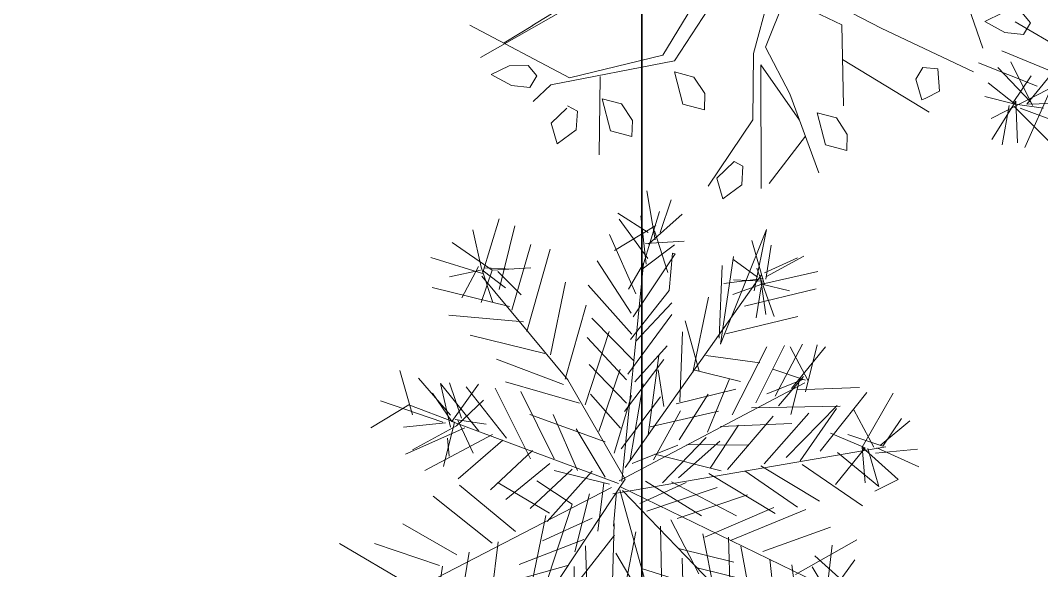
# Model space of a CAD drawing. Header units: millimetres. Extents: x -176651 to 388869, y -469666 to 486614.
# Drawn here: x 247577 to 252088, y 148905 to 151332 of the extents above; entities that cross this region are included whole.
import ezdxf

# ---------------------------------------------------------------- set-up
doc = ezdxf.new("R2010")
doc.units = ezdxf.units.MM
doc.layers.add('A- FURNITURE', color=252, linetype='Continuous', lineweight=0)
for name, color, linetype in [('ad-Plot Boundary', 8, 'Continuous'), ('ad-Road', 8, 'Continuous'), ('ad-Road Hatch', 8, 'Continuous')]:
    doc.layers.add(name, color=color, linetype=linetype)

# ---------------------------------------------------------------- blocks, each defined once
blk = doc.blocks.new('A$C4fb60e89')
at = {"layer": 'ad-Road Hatch', "ltscale": 5, "transparency": 33554687}
h = blk.add_hatch(dxfattribs=at)
h.set_pattern_fill('AR-HBONE', color=256, scale=15)
h.set_pattern_definition([(45, (-193247.7, -428758.8), (0, 2155.2615), [4572, -1524]), (135, (-192170.1, -427681.1), (2e-13, 2155.2615), [4572, -1524])])
h.paths.add_polyline_path([(175594.5, -250241), (169177.9, -249341.1), (167473.5, -249057.1), (167473.5, -138693.9), (101313.5, -138693.9), (101313.5, -199953.9), (101307.7, -237994.6), (101040.4, -268291), (101007.7, -280967.7), (101066.4, -293683.6), (101242.5, -311127.2), (100909.9, -319343.6), (100949.1, -333937.5), (100668.7, -366959.6), (100727.3, -390982.9), (100668.7, -404585.6), (100538.2, -420418.5), (100466.5, -428758.8), (92426.2, -427265.5), (92163.5, -427209.5), (92163.5, -321453.9), (24803.5, -321453.9), (24803.5, -412960.5), (15653.5, -411028.6), (15653.5, -321452.2), (-19535.1, -321452.2), (-34427.5, -319476.7), (-65207.4, -315394.6), (-171770.1, -301268.1), (-185853.9, -298333.1), (-193247.7, -296831.5), (-193244, -292907.6), (-191913.8, -285219.4), (-191838.8, -284678.8), (-183397.4, -286393.2), (-169722.9, -289242.8), (-53141.2, -304697.5), (-18730.1, -309262.2), (15653.3, -309262.2), (15653.5, 703.4), (24803.5, 1114.6), (24803.5, -129543.9), (92163.5, -129543.9), (92163.5, 15133.3), (101313.5, 17712.8), (101313.5, -129543.9), (167473.5, -129543.9), (167473.5, 35551.6), (175738, 37855), (175848.8, 28595.3), (175835.8, 25947.4), (175777.1, 14040.5), (175855.3, 2315.8), (175659.7, -18036.1), (175731.4, -34038.6), (175718.4, -46839.2), (175672.7, -63402.4), (175816.2, -82071.9), (175542.3, -106356), (175490.2, -124640.8), (175574.9, -145018.8), (175731.4, -168892), (175796.6, -181268.8), (175796.6, -192667.4), (175744.5, -208200.3), (175829.2, -223276.8), (175887.9, -234871.1)])
h.paths.add_polyline_path([(24803.5, -309263.9), (92163.5, -309263.9), (92163.5, -138693.9), (24803.5, -138693.9)], flags=16)
blk = doc.blocks.new('zw$A88E')
at = {"layer": 'ad-Plot Boundary'}
for points in [[(-117254.5, -347118.9), (-83574.5, -347118.9), (-83574.5, -307368.9), (-117254.5, -307368.9)], [(-150934.5, -347118.9), (-117254.5, -347118.9), (-117254.5, -314068.9), (-150934.5, -314068.9)]]:
    blk.add_lwpolyline(points, close=True, dxfattribs=at)
blk = doc.blocks.new('etgetg')
at = {"color": 4, "transparency": 33554546}
for p, q in [((260795.2822, 1945747.4578, 129.9135), (260795.0345, 1945747.7112, 129.9135)), ((260796.2591, 1945747.6338, 129.9135), (260794.8201, 1945747.3265, 129.9135)), ((260795.1466, 1945747.447, 129.9135), (260794.9451, 1945747.6025, 129.9135)), ((260795.0548, 1945747.4117, 129.9135), (260794.8314, 1945747.5794, 129.9135)), ((260795.0071, 1945747.3519, 129.9135), (260794.9083, 1945747.5366, 129.9135)), ((260795.012, 1945747.3348, 129.9135), (260794.9707, 1945747.545, 129.9135)), ((260794.9399, 1945747.3605, 129.9135), (260794.8496, 1945747.4829, 129.9135)), ((260794.9289, 1945747.3666, 129.9135), (260795.0403, 1945747.4631, 129.9135)), ((260794.99, 1945747.347, 129.9135), (260795.1821, 1945747.4849, 129.9135)), ((260794.9289, 1945747.3666, 129.9135), (260794.819, 1945747.4279, 129.9135)), ((260794.946, 1945747.3715, 129.9135), (260794.7992, 1945747.2373, 129.9135)), ((260794.946, 1945747.3715, 129.9135), (260794.9042, 1945747.1931, 129.9135)), ((260795.1159, 1945747.3921, 129.9135), (260794.9311, 1945747.1637, 129.9135)), ((260794.9118, 1945747.3618, 129.9135), (260794.837, 1945747.2018, 129.9135)), ((260794.9338, 1945747.3495, 129.9135), (260795.0435, 1945747.1587, 129.9135)), ((260795.0559, 1945747.3102, 129.9135), (260794.9399, 1945747.3605, 129.9135)), ((260794.9557, 1945747.3373, 129.9135), (260795.1414, 1945747.205, 129.9135)), ((260794.99, 1945747.347, 129.9135), (260795.2185, 1945747.2917, 129.9135))]:
    blk.add_line(p, q, dxfattribs=at)
blk = doc.blocks.new('EARGAERG')
at = {"color": 177, "true_color": 0x293189, "transparency": 33554546}
for p, q in [((260796.0427, 1945771.5604), (260796.1762, 1945771.7741)), ((260795.9488, 1945771.728), (260796.0879, 1945771.564)), ((260796.044, 1945771.5885), (260796.0515, 1945771.7572)), ((260796.0952, 1945771.4736), (260796.236, 1945771.7264)), ((260796.0427, 1945771.5604), (260795.84, 1945771.6878)), ((260796.8175, 1945771.5032), (260796.8386, 1945771.7219)), ((260796.7968, 1945771.5435), (260796.6894, 1945771.661)), ((260796.8469, 1945771.53), (260796.9314, 1945771.6558)), ((260796.033, 1945771.5947), (260795.9265, 1945771.4811)), ((260796.1244, 1945771.3709), (260796.2824, 1945771.6285)), ((260796.7637, 1945771.4323), (260796.6882, 1945771.6329)), ((260796.7343, 1945771.4055), (260796.8678, 1945771.6192)), ((260796.7514, 1945771.4104), (260796.7835, 1945771.623)), ((260796.1195, 1945771.388), (260795.8117, 1945771.5595)), ((260796.0378, 1945771.5775), (260795.8973, 1945771.5838)), ((260796.0879, 1945771.564), (260796.0034, 1945771.4382)), ((260796.2828, 1945771.0089), (260796.0366, 1945771.5494)), ((260796.044, 1945771.5885), (260796.0535, 1945771.4247)), ((260796.0488, 1945771.5714), (260796.1233, 1945771.4723)), ((260796.055, 1945771.5824), (260796.1771, 1945771.5431)), ((260796.0879, 1945771.564), (260796.2553, 1945771.5284)), ((260796.1099, 1945771.5518), (260796.1831, 1945771.4246)), ((260796.1645, 1945771.262), (260796.3593, 1945771.5857)), ((260796.6294, 1945771.5792), (260796.673, 1945771.2956)), ((260796.8372, 1945771.5643), (260796.6318, 1945771.5059)), ((260796.7833, 1945771.4934), (260796.9619, 1945771.5812)), ((260796.7723, 1945771.4996), (260796.9397, 1945771.4639)), ((260796.8249, 1945771.5423), (260796.8332, 1945771.3504)), ((260796.6302, 1945771.2186), (260796.5462, 1945771.4815)), ((260796.7282, 1945771.3945), (260796.8945, 1945771.4603)), ((260796.1609, 1945771.3073), (260795.8506, 1945771.4226)), ((260796.2377, 1945771.1348), (260796.386, 1945771.4267)), ((260796.3958, 1945770.5137), (260796.7404, 1945771.4165)), ((260796.635, 1945771.2015), (260796.8871, 1945771.4212)), ((260796.7404, 1945771.4165), (260796.6462, 1945771.3249)), ((260796.8761, 1945771.4273), (260796.8185, 1945771.2722)), ((260796.8871, 1945771.4212), (260796.8761, 1945771.4273)), ((260797.3039, 1945771.4194), (260796.9745, 1945770.9835)), ((260797.1801, 1945771.1715), (260797.3039, 1945771.4194)), ((260796.6093, 1945771.1294), (260796.4801, 1945771.3887)), ((260797.2293, 1945771.3889), (260797.2315, 1945771.1861)), ((260796.9745, 1945770.9835), (260797.1314, 1945771.3426)), ((260797.2107, 1945771.2264), (260797.1253, 1945771.3316)), ((260797.2437, 1945771.208), (260797.3062, 1945771.3461)), ((260795.9189, 1945771.3125), (260796.2157, 1945771.1471)), ((260796.2718, 1945771.015), (260796.4482, 1945771.3057)), ((260797.074, 1945771.317), (260796.9758, 1945771.0116)), ((260795.58, 1945771.0404), (260795.5778, 1945771.2432)), ((260796.4264, 1945770.5687), (260797.2279, 1945771.2313)), ((260796.5871, 1945771.0121), (260796.4566, 1945771.2433)), ((260796.8185, 1945771.2722), (260796.597, 1945771.1074)), ((260797.2327, 1945771.2142), (260797.0592, 1945771.2388)), ((260797.2266, 1945771.2032), (260797.1044, 1945771.2424)), ((260797.2181, 1945771.2655), (260797.2362, 1945771.0394)), ((260797.245, 1945771.2361), (260797.4039, 1945771.2628)), ((260797.2498, 1945771.219), (260797.432, 1945771.2616)), ((260795.7413, 1945770.9937), (260795.6487, 1945771.1894)), ((260796.619, 1945771.0952), (260796.8159, 1945771.2159)), ((260796.8241, 1945770.8945), (260796.9785, 1945771.1974)), ((260797.2205, 1945771.1922), (260797.0848, 1945771.1814)), ((260797.2217, 1945771.2203), (260797.2032, 1945771.0578)), ((260797.2205, 1945771.1922), (260797.4735, 1945771.1808)), ((260797.2205, 1945771.1922), (260797.3304, 1945771.1309)), ((260795.7278, 1945770.9436), (260795.7366, 1945771.1404)), ((260795.8438, 1945770.8933), (260795.7366, 1945771.1404)), ((260796.2595, 1945770.993), (260796.0031, 1945771.1791)), ((260796.3278, 1945770.8829), (260796.5152, 1945771.1674)), ((260796.5332, 1945770.9413), (260796.4138, 1945771.1664)), ((260796.8024, 1945771.1658), (260796.5455, 1945770.9633)), ((260797.2143, 1945771.1812), (260797.158, 1945771.0541)), ((260795.4604, 1945771.1358), (260795.7009, 1945770.973)), ((260795.74, 1945770.9656), (260795.6901, 1945771.1087)), ((260795.74, 1945770.9656), (260795.8979, 1945771.0937)), ((260795.7853, 1945770.9692), (260795.7757, 1945771.133)), ((260795.8416, 1945771.0962), (260795.9537, 1945770.8321)), ((260796.8522, 1945770.8932), (260796.8513, 1945771.1242)), ((260797.4477, 1945771.1088), (260797.1214, 1945771.1178)), ((260795.5764, 1945771.0856), (260795.3881, 1945771.0321)), ((260795.751, 1945770.9595), (260795.5764, 1945771.0856)), ((260796.033, 1945770.7159), (260795.9638, 1945771.057)), ((260796.0152, 1945771.0716), (260796.3058, 1945770.8952)), ((260796.5062, 1945770.8411), (260796.3916, 1945771.0491)), ((260796.8268, 1945771.0803), (260796.7347, 1945770.7858)), ((260795.7559, 1945770.9423), (260795.9002, 1945771.0204)), ((260796.0689, 1945771.0128), (260796.1332, 1945770.6888)), ((260796.4129, 1945770.5186), (260796.2828, 1945771.0089)), ((260796.561, 1945770.6809), (260796.6995, 1945771.0071)), ((260796.5662, 1945770.9229), (260796.746, 1945771.0388)), ((260797.01, 1945771.0213), (260797.3363, 1945771.0124)), ((260795.7119, 1945770.9668), (260795.5274, 1945770.9976)), ((260795.751, 1945770.9595), (260795.653, 1945770.7836)), ((260796.3787, 1945770.5088), (260795.74, 1945770.9656)), ((260795.7571, 1945770.9704), (260795.8842, 1945770.9141)), ((260795.7681, 1945770.9643), (260795.7948, 1945770.8054)), ((260796.3558, 1945770.7521), (260796.5186, 1945770.9927)), ((260796.4878, 1945770.8081), (260796.7154, 1945770.9838)), ((260795.7889, 1945770.924), (260795.5052, 1945770.8803)), ((260795.5395, 1945770.8901), (260795.7559, 1945770.9423)), ((260796.4511, 1945770.7422), (260796.3633, 1945770.9208)), ((260796.6614, 1945770.7835), (260796.6799, 1945770.946)), ((260797.121, 1945770.8586), (260796.8999, 1945770.953)), ((260797.1688, 1945770.9185), (260796.9436, 1945770.6694)), ((260795.7033, 1945770.8996), (260795.6885, 1945770.8214)), ((260796.081, 1945770.9052), (260796.3704, 1945770.7007)), ((260796.2199, 1945770.6117), (260796.1811, 1945770.8782)), ((260796.5992, 1945770.9046), (260796.4558, 1945770.5955)), ((260796.8302, 1945770.9055), (260797.0171, 1945770.8013)), ((260797.0573, 1945770.6925), (260797.247, 1945770.9037)), ((260797.1477, 1945770.6997), (260797.3252, 1945770.8889)), ((260797.3066, 1945770.7264), (260797.269, 1945770.8914)), ((260797.2821, 1945770.6824), (260797.3863, 1945770.8693)), ((260795.8988, 1945770.8627), (260795.5687, 1945770.7874)), ((260795.9366, 1945770.8272), (260795.7006, 1945770.7139)), ((260796.3959, 1945770.6433), (260796.5356, 1945770.868)), ((260796.4302, 1945770.653), (260796.6578, 1945770.8287)), ((260796.8176, 1945770.6244), (260796.9731, 1945770.8258)), ((260797.121, 1945770.8586), (260797.121, 1945770.8586)), ((260797.2272, 1945770.713), (260797.4192, 1945770.8509)), ((260796.2617, 1945770.7901), (260796.3298, 1945770.5505)), ((260796.8643, 1945770.7856), (260796.688, 1945770.6245)), ((260796.7176, 1945770.7809), (260796.9877, 1945770.7745)), ((260797.2956, 1945770.7325), (260797.1699, 1945770.817)), ((260796.0514, 1945770.7488), (260795.8264, 1945770.6293)), ((260796.556, 1945770.5685), (260796.7273, 1945770.7467)), ((260797.2847, 1945770.7386), (260797.1147, 1945770.7181)), ((260797.2908, 1945770.7496), (260797.1513, 1945770.6545)), ((260797.2737, 1945770.7448), (260797.194, 1945770.6019)), ((260796.3848, 1945770.5198), (260797.2895, 1945770.7215)), ((260796.5794, 1945770.7139), (260796.8886, 1945770.7001)), ((260797.2492, 1945770.7008), (260797.5167, 1945770.6381)), ((260795.7711, 1945770.4009), (260795.5746, 1945770.6688)), ((260795.8848, 1945770.4239), (260795.6993, 1945770.6857)), ((260796.0498, 1945770.4616), (260795.8667, 1945770.6501)), ((260796.11, 1945770.673), (260795.8801, 1945770.5706)), ((260797.034, 1945770.6766), (260797.4128, 1945770.5808)), ((260796.1979, 1945770.624), (260795.9729, 1945770.5045)), ((260796.1574, 1945770.4737), (260796.0341, 1945770.6144)), ((260796.3396, 1945770.5162), (260796.1197, 1945770.6387)), ((260796.4606, 1945770.5784), (260796.6758, 1945770.6026)), ((260796.568, 1945770.4609), (260796.8053, 1945770.6024)), ((260796.7881, 1945770.468), (260796.9581, 1945770.6181)), ((260796.8601, 1945770.4422), (260797.1158, 1945770.6166)), ((260796.8799, 1945770.6328), (260797.1866, 1945770.5628)), ((260797.2757, 1945770.4123), (260797.5436, 1945770.6087)), ((260795.3676, 1945770.3232), (260795.1198, 1945770.5765)), ((260795.6073, 1945770.3913), (260795.4132, 1945770.5859)), ((260796.281, 1945770.5921), (260796.0314, 1945770.4286)), ((260796.5682, 1945770.5905), (260796.832, 1945770.4435)), ((260796.6414, 1945770.4633), (260796.8603, 1945770.5718)), ((260796.7149, 1945770.5952), (260796.9764, 1945770.5215)), ((260797.0227, 1945770.4236), (260797.2722, 1945770.5871)), ((260797.1241, 1945770.4247), (260797.4018, 1945770.5869)), ((260797.3957, 1945770.5759), (260797.1791, 1945770.3941)), ((260797.4602, 1945770.3815), (260797.6548, 1945770.5756)), ((260795.2701, 1945770.536), (260795.5217, 1945770.367)), ((260795.5686, 1945769.779), (260796.4129, 1945770.5186)), ((260796.3176, 1945770.5285), (260796.2354, 1945770.3294)), ((260797.4677, 1945770.5502), (260797.5103, 1945770.368)), ((260796.3444, 1945770.4991), (260794.9054, 1945770.1918)), ((260795.97, 1945770.1891), (260796.1574, 1945770.4737)), ((260796.243, 1945770.498), (260796.1143, 1945770.2672)), ((260796.3603, 1945770.4759), (260796.3088, 1945770.3317)), ((260796.3432, 1945770.471), (260797.5604, 1945770.3545)), ((260796.3774, 1945770.4807), (260796.3832, 1945769.3538)), ((260796.3835, 1945770.4917), (260797.1588, 1945769.8148)), ((260797.0395, 1945769.2906), (260796.3884, 1945770.4746)), ((260796.496, 1945770.4867), (260796.6949, 1945770.275)), ((260797.4712, 1945770.3754), (260797.3405, 1945770.477)), ((260796.0327, 1945770.4567), (260795.8905, 1945770.1758)), ((260796.447, 1945770.3987), (260796.6682, 1945770.4339)), ((260796.6071, 1945770.4535), (260796.8452, 1945770.2344)), ((260796.7758, 1945770.446), (260797.0126, 1945770.1988)), ((260797.0056, 1945770.4188), (260797.2155, 1945770.2009)), ((260797.5494, 1945770.3606), (260797.4126, 1945770.4512)), ((260797.5384, 1945770.3667), (260797.6937, 1945770.4386)), ((260797.5494, 1945770.3606), (260797.6607, 1945770.457)), ((260795.6635, 1945770.3888), (260795.5262, 1945770.0907)), ((260795.679, 1945770.1064), (260795.7992, 1945770.3996)), ((260796.2269, 1945770.3917), (260795.9886, 1945770.3517)), ((260796.4677, 1945770.3584), (260796.7953, 1945770.3775)), ((260796.9322, 1945770.4164), (260797.114, 1945770.1999)), ((260797.1839, 1945770.377), (260797.3926, 1945770.131)), ((260797.3023, 1945770.2534), (260797.4712, 1945770.3754)), ((260797.3477, 1945770.3865), (260797.4856, 1945770.1945)), ((260797.4602, 1945770.3815), (260797.4306, 1945770.2251)), ((260797.4602, 1945770.3815), (260797.5761, 1945770.2017)), ((260795.388, 1945770.0237), (260795.5327, 1945770.3608)), ((260796.3149, 1945770.3427), (260795.965, 1945769.1979)), ((260796.3088, 1945770.3317), (260796.3149, 1945770.3427)), ((260797.4822, 1945770.3693), (260797.4856, 1945770.1945)), ((260797.509, 1945770.3399), (260797.6935, 1945770.3091)), ((260797.5213, 1945770.3619), (260797.6788, 1945770.2309)), ((260796.1669, 1945770.3099), (260795.8613, 1945770.2785)), ((260796.1657, 1945770.2818), (260796.103, 1945770.0142)), ((260796.3014, 1945770.2926), (260796.1032, 1945770.1437)), ((260796.3967, 1945770.2827), (260796.2913, 1945770.0677)), ((260796.5605, 1945770.2923), (260796.6164, 1945770.0306)), ((260796.5886, 1945770.291), (260796.9162, 1945770.3101)), ((260796.5091, 1945770.2777), (260796.4268, 1945769.949)), ((260796.0727, 1945770.2183), (260795.7403, 1945770.2163)), ((260796.0947, 1945770.2061), (260796.021, 1945769.9446)), ((260796.2866, 1945770.2144), (260796.3693, 1945769.9234)), ((260796.6801, 1945770.1968), (260796.6627, 1945769.9328)), ((260797.0139, 1945770.2269), (260796.685, 1945770.1796)), ((260797.5761, 1945770.2017), (260797.4624, 1945770.1786)), ((260796.5603, 1945770.1627), (260796.7802, 1945770.0402)), ((260796.7852, 1945770.1526), (260796.709, 1945769.8349)), ((260796.7901, 1945770.1355), (260797.147, 1945770.1815)), ((260796.3781, 1945770.1202), (260796.5479, 1945770.0112)), ((260796.5086, 1945769.889), (260796.5639, 1945770.1175)), ((260796.6176, 1945770.0587), (260796.8375, 1945769.9362)), ((260796.8279, 1945770.1), (260796.8031, 1945769.7969)), ((260796.9158, 1945770.051), (260797.2324, 1945770.0762)), ((260796.9366, 1945770.0106), (260796.8897, 1945769.7198)), ((260797.0281, 1945769.9164), (260797.3301, 1945769.993)), ((260797.2321, 1945769.8171), (260797.1321, 1945769.9737)), ((260797.1478, 1945769.8209), (260797.2177, 1945769.998)), ((260797.0245, 1945769.9616), (260796.9912, 1945769.7209)), ((260797.1416, 1945769.8099), (260797.1076, 1945769.9297)), ((260797.1404, 1945769.7818), (260797.2982, 1945769.9099))]:
    blk.add_line(p, q, dxfattribs=at)
blk = doc.blocks.new('WERGEWR')
at = {"color": 177, "linetype": 'Continuous', "true_color": 0x293189}
for p, q in [((260795.286, 1945680.3962), (260794.9214, 1945680.7367)), ((260795.5094, 1945680.7354), (260794.9293, 1945680.5858)), ((260795.4178, 1945680.7293), (260795.1849, 1945680.6619)), ((260795.1901, 1945680.6613), (260795.0484, 1945680.6211)), ((260795.9309, 1945680.5954), (260795.7093, 1945680.3846)), ((260796.272, 1945680.5847), (260796.0991, 1945680.287)), ((260797.0466, 1945680.5799), (260797.0826, 1945680.0438)), ((260795.9928, 1945680.5595), (260795.7536, 1945680.3471)), ((260796.3361, 1945680.556), (260796.6715, 1945680.2473)), ((260795.042, 1945680.5181), (260794.9563, 1945680.5009)), ((260794.9563, 1945680.5009), (260795.0296, 1945680.4315)), ((260795.1244, 1945680.497), (260795.042, 1945680.5181)), ((260795.1494, 1945680.4423), (260795.1244, 1945680.497)), ((260796.2983, 1945680.4875), (260796.1566, 1945680.3005)), ((260796.2983, 1945680.4875), (260796.5079, 1945680.3073)), ((260795.1061, 1945680.4004), (260795.1494, 1945680.4423)), ((260795.0296, 1945680.4315), (260795.1061, 1945680.4004)), ((260795.1987, 1945680.3883), (260795.1035, 1945680.3382)), ((260795.7536, 1945680.3471), (260795.1987, 1945680.3883)), ((260795.7093, 1945680.3846), (260795.286, 1945680.3962)), ((260795.4176, 1945680.3666), (260795.324, 1945680.0345)), ((260795.7405, 1945680.3), (260795.7388, 1945680.1537)), ((260795.7405, 1945680.3), (260795.8169, 1945680.2557)), ((260796.1566, 1945680.3005), (260796.2062, 1945680.0726)), ((260796.5079, 1945680.3073), (260796.4215, 1945679.9593)), ((260795.2386, 1945680.27), (260795.1554, 1945680.2245)), ((260795.281, 1945680.2453), (260795.2444, 1945680.28)), ((260795.401, 1945680.2694), (260795.3993, 1945680.123)), ((260795.401, 1945680.2694), (260795.4774, 1945680.225)), ((260795.8445, 1945680.1727), (260795.8169, 1945680.2557)), ((260796.0991, 1945680.287), (260796.0186, 1945680.0059)), ((260795.1554, 1945680.2245), (260795.1571, 1945680.1297)), ((260795.2544, 1945680.1669), (260795.281, 1945680.2453)), ((260795.5049, 1945680.1421), (260795.4774, 1945680.225)), ((260796.1159, 1945680.2304), (260795.9752, 1945679.7032)), ((260796.1159, 1945680.2304), (260796.2171, 1945679.95)), ((260796.6715, 1945680.2473), (260797.0143, 1945679.9546)), ((260795.1571, 1945680.1297), (260795.2544, 1945680.1669)), ((260795.8237, 1945680.1044), (260795.8445, 1945680.1727)), ((260797.2067, 1945680.1722), (260797.121, 1945680.1549)), ((260795.3993, 1945680.123), (260795.4842, 1945680.0737)), ((260795.4842, 1945680.0737), (260795.5049, 1945680.1421)), ((260795.7388, 1945680.1537), (260795.8237, 1945680.1044)), ((260796.4708, 1945680.158), (260796.7787, 1945679.8338)), ((260797.121, 1945680.1549), (260797.1943, 1945680.0856)), ((260797.3141, 1945680.0964), (260797.2891, 1945680.1511)), ((260796.2062, 1945680.0726), (260796.2392, 1945679.7022)), ((260797.1943, 1945680.0856), (260797.2709, 1945680.0545)), ((260797.2709, 1945680.0545), (260797.3141, 1945680.0964)), ((260796.8032, 1945680.0313), (260796.76, 1945679.9894)), ((260796.8657, 1945680.0085), (260796.8032, 1945680.0313)), ((260796.0186, 1945680.0059), (260795.7519, 1945679.7744)), ((260796.76, 1945679.9894), (260796.7617, 1945679.8946)), ((260796.8474, 1945679.9119), (260796.8657, 1945680.0085)), ((260796.3008, 1945679.9613), (260796.2991, 1945679.8149)), ((260796.3008, 1945679.9613), (260796.3772, 1945679.9169)), ((260796.4047, 1945679.8339), (260796.3772, 1945679.9169)), ((260796.7617, 1945679.8946), (260796.7817, 1945679.8964)), ((260796.7817, 1945679.8964), (260796.8474, 1945679.9119)), ((260795.8909, 1945679.8493), (260795.7973, 1945679.7981)), ((260795.8909, 1945679.8493), (260795.9229, 1945679.819)), ((260796.2238, 1945679.875), (260796.0152, 1945679.7151)), ((260795.8963, 1945679.7406), (260795.9229, 1945679.819)), ((260796.2991, 1945679.8149), (260796.384, 1945679.7656)), ((260796.384, 1945679.7656), (260796.4047, 1945679.8339)), ((260795.7973, 1945679.7981), (260795.799, 1945679.7033)), ((260795.799, 1945679.7033), (260795.8963, 1945679.7406))]:
    blk.add_line(p, q, dxfattribs=at)
blk = doc.blocks.new('zw$1761')
at = {"color": 6, "xscale": 39.3712485404797, "yscale": 39.3712485404797, "zscale": 39.3712485404797, "rotation": 15.20137085992779}
for name, p in [('WERGEWR', (10180933.66, -76614692.73, -645.96)), ('etgetg', (10181715.63, -76617237.93, -5759.56)), ('EARGAERG', (10181830.93, -76618198.19, -649.82))]:
    blk.add_blockref(name, p, dxfattribs=at)

msp = doc.modelspace()

# ---------------------------------------------------------------- block references
at = {"layer": 'ad-Road', "ltscale": 5}
msp.add_blockref('A$C4fb60e89', (191838.8, 428758.8), dxfattribs=at)

# ---------------------------------------------------------------- next in the draw order: block references
at = {"layer": 'A- FURNITURE', "color": 6, "xscale": 25.39807961885639, "yscale": 25.39807961885639, "zscale": 25.39807961885639}
msp.add_blockref('zw$1761', (173126.7, 121263.1), dxfattribs=at)
at = {"layer": 'ad-Plot Boundary', "ltscale": 5}
msp.add_blockref('zw$A88E', (367576.8, 466613.8), dxfattribs=at)

doc.saveas('drawing.dxf')
